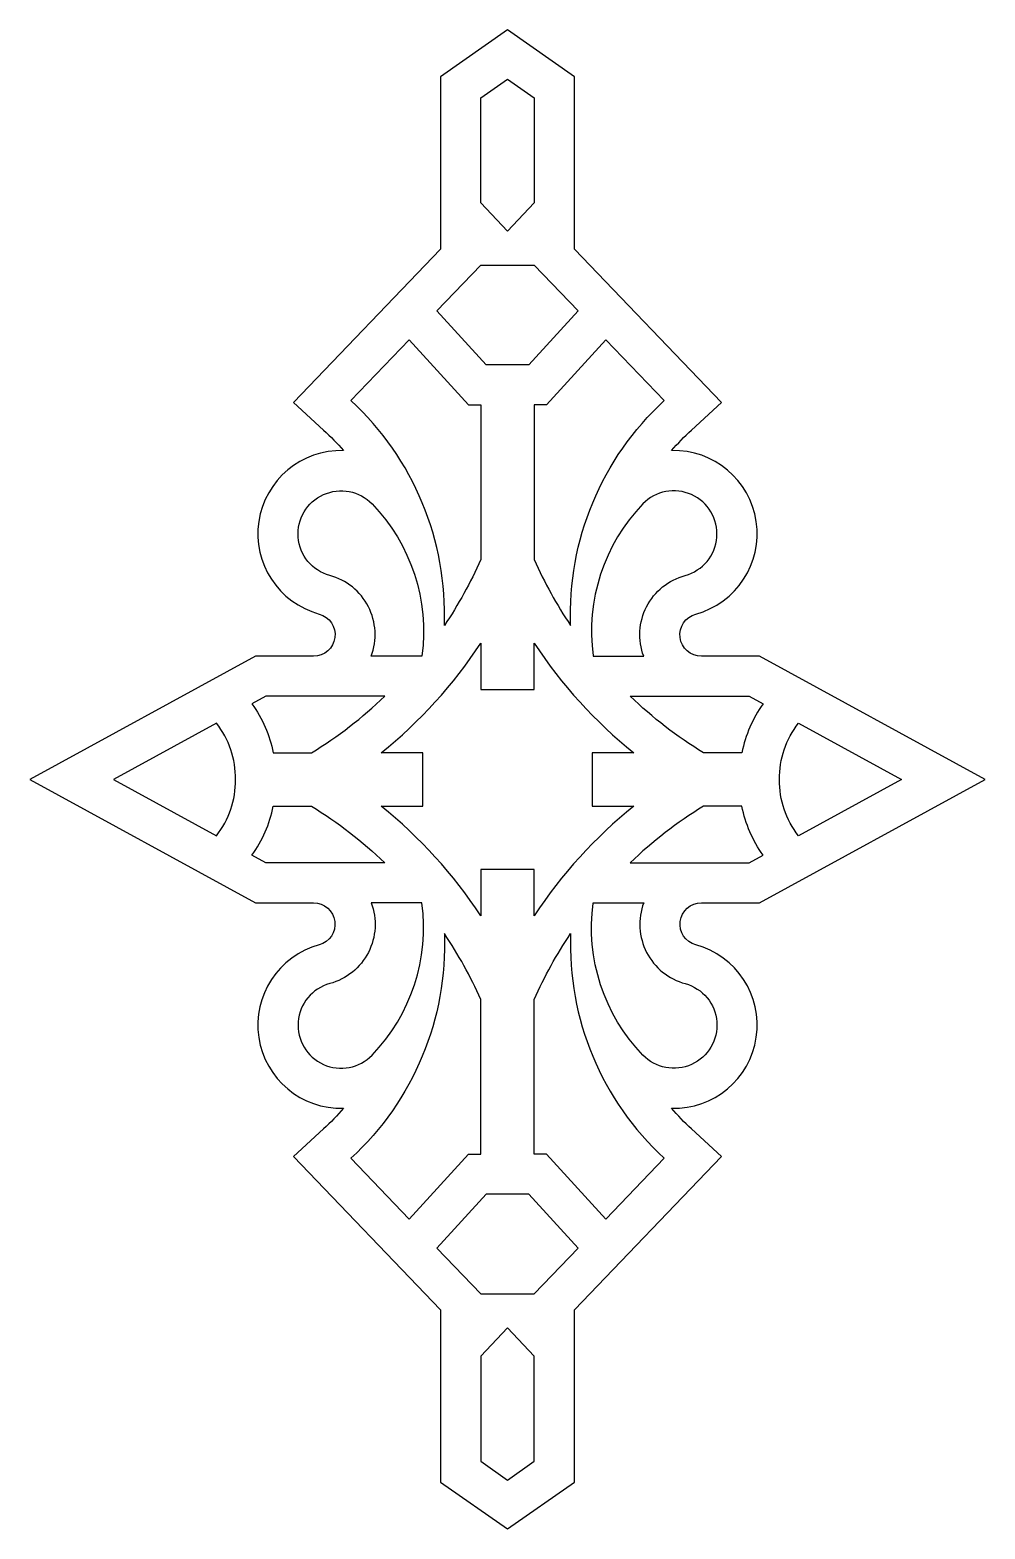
# Model space of a CAD drawing. Header units: millimetres. Extents: x 182 to 254, y 175 to 287.
import ezdxf

# ---------------------------------------------------------------- set-up
doc = ezdxf.new("R2010")
doc.units = ezdxf.units.MM
doc.layers.add('Layer 01', color=1, linetype='Continuous', true_color=0xff0000)

msp = doc.modelspace()

# ---------------------------------------------------------------- linework, layer by layer
at = {"layer": 'Layer 01'}
for points in [[(204.37, 257.21, -0.028487), (205.86, 255.68, 0.88828), (204.04, 243.46, -0.875324), (203.62, 240.31), (199.27, 240.31), (182.42, 231.09), (199.27, 221.87), (203.62, 221.87, -0.875324), (204.04, 218.73, 0.88828), (205.86, 206.51, -0.028487), (204.37, 204.97), (202.12, 202.9), (213.11, 191.44), (213.11, 178.57), (218.11, 175.06), (223.11, 178.57), (223.11, 191.44), (234.1, 202.9), (231.85, 204.97, -0.028487), (230.37, 206.51, 0.88828), (232.18, 218.73, -0.875324), (232.6, 221.87), (236.95, 221.87), (253.8, 231.09), (236.95, 240.31), (232.6, 240.31, -0.875324), (232.18, 243.46, 0.88828), (230.37, 255.68, -0.028487), (231.85, 257.21), (234.1, 259.29), (223.11, 270.75), (223.11, 283.62), (218.11, 287.13), (213.11, 283.62), (213.11, 270.75), (202.12, 259.29)], [(216.11, 247.53, -0.04375), (213.39, 242.6, 0.219335), (206.41, 259.42), (210.76, 263.96), (215.2, 259.1), (216.11, 259.1)], [(220.11, 247.53, 0.04375), (222.83, 242.6, -0.219335), (229.82, 259.42), (225.46, 263.96), (221.02, 259.1), (220.11, 259.1)], [(207.99, 251.69, -0.228947), (211.72, 240.33, -0.000184), (211.7, 240.31), (207.93, 240.31, 0.44071), (204.83, 246.35, -1.313364)], [(228.23, 251.69, 0.228947), (224.51, 240.33, 0.000184), (224.52, 240.31), (228.29, 240.31, -0.44071), (231.39, 246.35, 1.313364)], [(227.55, 233.09), (224.43, 233.09), (224.43, 229.09), (227.55, 229.09, 0.078991), (220.11, 220.91), (220.11, 224.36), (216.11, 224.36), (216.11, 220.91, 0.078991), (208.67, 229.09), (211.79, 229.09), (211.79, 233.09), (208.67, 233.09, 0.078991), (216.11, 241.28), (216.11, 237.83), (220.11, 237.83), (220.11, 241.28, 0.078991)], [(203.46, 233.09, 0.053829), (208.94, 237.31), (200.04, 237.31), (199.01, 236.75, -0.106993), (200.6, 233.09)], [(232.76, 233.09, -0.053829), (227.28, 237.31), (236.18, 237.31), (237.21, 236.75, 0.106993), (235.63, 233.09)], [(197.77, 231.09, 0.178171), (196.35, 235.3), (188.67, 231.09), (196.35, 226.89, 0.178171)], [(238.45, 231.09, -0.178171), (239.87, 235.3), (247.55, 231.09), (239.87, 226.89, -0.178171)], [(203.46, 229.09, -0.053829), (208.94, 224.87), (200.04, 224.87), (199.01, 225.43, 0.106993), (200.6, 229.09)], [(232.76, 229.09, 0.053829), (227.28, 224.87), (236.18, 224.87), (237.21, 225.43, -0.106993), (235.63, 229.09)], [(207.99, 210.49, 0.228947), (211.72, 221.85, 0.000184), (211.7, 221.87), (207.93, 221.87, -0.44071), (204.83, 215.83, 1.313364)], [(228.23, 210.49, -0.228947), (224.51, 221.85, -0.000184), (224.52, 221.87), (228.29, 221.87, 0.44071), (231.39, 215.83, -1.313364)], [(216.11, 214.65, 0.04375), (213.39, 219.58, -0.219335), (206.41, 202.77), (210.76, 198.22), (215.2, 203.08), (216.11, 203.08)], [(220.11, 214.65, -0.04375), (222.83, 219.58, 0.219335), (229.82, 202.77), (225.46, 198.22), (221.02, 203.08), (220.11, 203.08)]]:
    msp.add_lwpolyline(points, format="xyb", close=True, dxfattribs=at)
for points in [[(218.11, 283.46), (220.11, 282.06), (220.11, 274.21), (218.11, 272.09), (216.11, 274.21), (216.11, 282.06)], [(218.11, 269.54), (220.11, 269.54), (223.38, 266.13), (219.7, 262.1), (216.52, 262.1), (212.84, 266.13), (216.11, 269.54)], [(218.11, 192.64), (220.11, 192.64), (223.38, 196.05), (219.7, 200.08), (216.52, 200.08), (212.84, 196.05), (216.11, 192.64)], [(218.11, 178.72), (220.11, 180.13), (220.11, 187.98), (218.11, 190.1), (216.11, 187.98), (216.11, 180.13)]]:
    msp.add_lwpolyline(points, close=True, dxfattribs=at)

doc.saveas('drawing.dxf')
